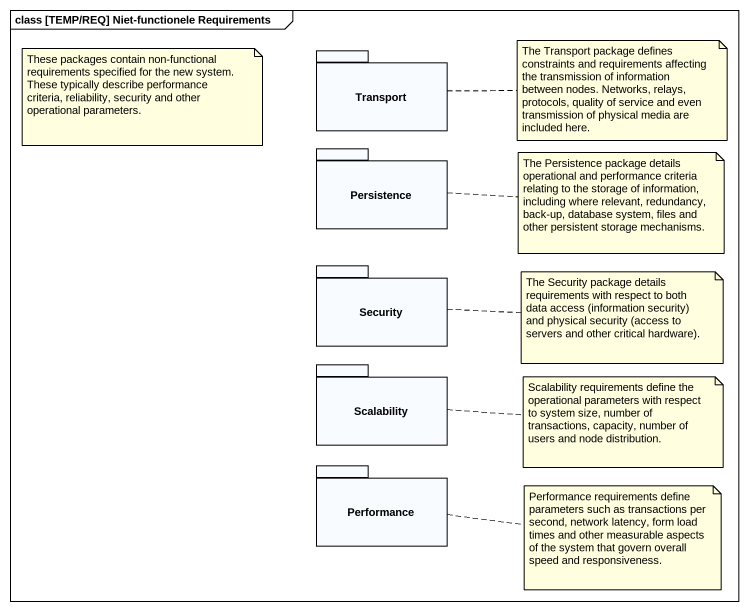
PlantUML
@startuml
mainframe class [TEMP/REQ] Niet-functionele Requirements
package Transport {
}
package Persistence {
}
package Security {
}
package Scalability {
}
package Performance {
}
note as N1
  These packages contain non-functional requirements specified for the new system. These typically describe performance criteria, reliability, security and other operational parameters.
end note
note right of Transport : The Transport package defines constraints and requirements affecting the transmission of information between nodes. Networks, relays, protocols, quality of service and even transmission of physical media are included here.
note right of Persistence : The Persistence package details operational and performance criteria relating to the storage of information, including where relevant, redundancy, back-up, database system, files and other persistent storage mechanisms.
note right of Security : The Security package details requirements with respect to both data access (information security) and physical security (access to servers and other critical hardware).
note right of Scalability : Scalability requirements define the operational parameters with respect to system size, number of transactions, capacity, number of users and node distribution.
note right of Performance : Performance requirements define parameters such as transactions per second, network latency, form load times and other measurable aspects of the system that govern overall speed and responsiveness.
@enduml
